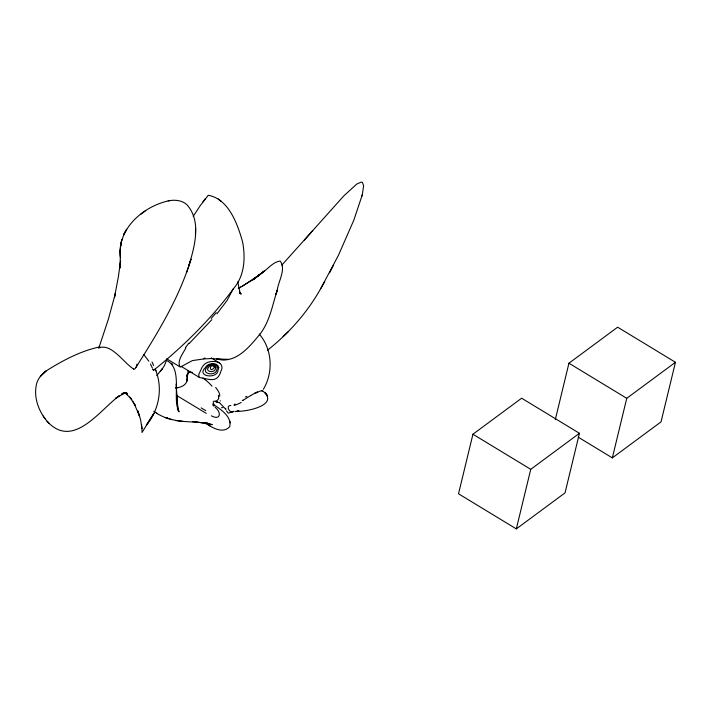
<?xml version="1.0" encoding="UTF-8"?>
<svg xmlns="http://www.w3.org/2000/svg" width="711" height="711" viewBox="0 0 711 711"><rect width="100%" height="100%" fill="white"/><g stroke="black" fill="none" stroke-linecap="round" stroke-linejoin="round"><path stroke-width="1.07" d="M120.399 257.764L120.47 251.054L119.999 268.091L120.577 260.981L118.355 276.899L114.409 297.616L115.404 293.403L108.41 319.079L98.829 348.043M133.721 369.116A10.167 4.035 79.8 0 0 135.117 368.671C155.798 336.027 176.541 302.655 188.868 265.772C194.485 246.859 201.888 221.245 186.851 204.679C182.398 200.546 175.83 199.729 170.027 200.546C144.502 205.515 117.235 227.947 120.461 256.289L120.275 250.619L120.399 256.813M195.569 228.507L195.445 235.368M187.544 374.919L187.117 381.052L187.624 374.03L186.993 380.483L187.109 380.03C186.433 385.318 180.638 387.477 175.99 387.895M262.235 390.659L262.057 391.246M136.885 364.867L137.001 364.21M187.82 372.209L188.131 370.404M320.705 288.648L338.472 255.222L353.785 220.277L362.308 194.814L363.623 185.695L362.352 182.318L361.117 182.105L356.682 184.113L343.848 195.845L281.787 265.167M136.814 365.187L136.148 367.249M472.939 434.225L458.524 493.798L516.328 528.895L565.032 492.874L579.438 433.301L521.634 398.204L472.939 434.225L530.744 469.322L579.438 433.301M516.328 528.895L530.744 469.322M555.309 419.597L568.942 363.214L617.646 327.193L675.45 362.29L661.034 421.863L612.34 457.884L578.221 437.167M612.34 457.884L626.747 398.311L675.45 362.29M361.952 196.112L362.308 194.814M154.385 369.382L153.931 369.996L153.318 369.613M188.566 266.554L191.019 259.168L186.549 272.606M176.097 384.18L177.91 409.101C172.986 395.698 182.585 367.88 166.498 360.424L164.481 365.427L162.152 369.009M233.172 288.888L227.182 300.318L216.979 313.782M329.575 272.855L333.637 264.999M324.74 281.68L320.172 289.555C306.805 313.089 288.657 333.477 267.478 350.239M263.363 389.255C273.575 372.457 272.286 348.941 259.213 334.046M193.179 216.34L200.449 205.346L208.261 195.276C228.835 198.947 237.661 224.418 242.602 241.953C245.464 257.453 244.771 274.757 234.408 287.502C211.531 318.564 183.962 345.875 153.931 369.996M185.82 347.981C183.091 353.394 176.959 360.753 179.865 366.769A10.647 3.377 -51.1 0 0 180.852 366.778M202.573 202.431L205.381 198.627M160.251 371.489L162.348 368.76L156.669 375.648M189.108 343.6L211.869 319.648M304.352 240.158L312.671 230.657M283.12 336.552L288.63 331.344M140.84 214.18L145.728 210.598M254.742 278.641L238.496 288.399M250.743 395.538L255.036 393.076M242.3 286.249L260.804 273.868L252.707 279.832L262.697 272.313L254.405 278.756L264.519 270.811L261.808 272.953C267.816 269.229 272.757 262.004 280.134 261.026C286.453 268.811 278.33 281.36 277.201 290.23C272.162 305.988 269.478 323.398 258.209 336.25C247.979 348.568 234.621 364.139 216.562 358.922L228.533 359.411L223.058 359.597L211.06 358.433L212.189 358.513L203.941 358.904M243.002 400.284L249.33 396.409A9.492 0.711 -32.1 0 1 250.725 395.556M238.247 288.542L240.736 287.137L238.958 288.097M256.156 392.49L257.515 391.823M133.721 369.107C123.456 362.717 111.565 343.004 98.793 347.901M235.19 404.052L234.159 404.426M233.821 411.376C230.595 414.789 224.756 405.439 230.853 405.457M235.625 411.553L238.86 410.585M231.982 412.016L228.24 413.153L226.445 410.825M233.937 411.322L232.648 411.678M99.904 346.861C81.552 350.745 64.665 359.499 48.801 369.267C42.687 372.955 37.052 378.723 36.119 386.109C33.932 398.693 39.016 411.651 47.05 421.232C72.895 449.796 99.424 410.434 119.119 395.876L115.529 398.373L125.518 392.596L121.412 394.205L126.354 392.659L123.065 393.227M180.825 366.814L192.388 360.593L203.63 358.966L204.937 357.935M235.377 411.58L238.674 411.198M168.187 200.813L170.027 200.546M175.555 387.957L178.257 387.575M122.932 393.307L126.754 392.872L124.567 392.836M237.634 411.287C247.277 411.678 280.809 404.701 262.11 390.428M213.273 401.253C215.984 401.715 219.601 399.84 218.579 396.658M153.745 411.225C165.983 420.548 181.749 421.836 196.565 422.041M192.548 421.65L205.39 423.045M123.287 392.89L126.931 393.254L124.869 392.819M197.009 422.041L212.296 424.671L205.737 422.601M175.795 420.539L183.1 421.401M192.388 372.404L191.614 372.262A21.739 5.786 35 0 0 189.25 372.377M216.997 402.159L217.708 402.328L217.077 402.159M216.375 401.946L219.095 402.702M215.673 401.742L218.41 402.515M171.911 419.65L165.219 417.464L167.769 418.299M211.389 415.819C220.072 420.716 222.09 412.887 215.131 407.287M125.029 392.996L127.136 393.85L125.332 393.032M206.083 422.761L209.141 424.085M181.234 366.414L199.675 377.612C208.634 378.83 217.397 383.798 220.925 371.142A6.452 2.329 -58.7 0 0 221.983 368.147C222.365 359.846 208.767 359.979 204.279 364.485A6.275 2.266 -58.7 0 0 202.075 367.285L198.716 374.635L199.169 377.301M205.417 422.538L207.292 423.569L205.683 422.681M206.243 413.349L177.599 396.045M204.892 422.432C211.291 427.453 222.854 434.377 229.697 426.698C232.079 416.246 220.134 409.056 212.731 403.99M568.942 363.214L626.747 398.311M211.3 357.935L219.788 363.09M166.676 358.788L179.616 366.654M125.625 393.343L127.598 394.667L125.42 392.961M156.482 413.064L157.238 413.58M205.124 422.601L210.136 426.058M240.034 293.145L241.278 294.043L239.571 292.479L240.469 293.821L239.429 291.777L240.14 293.323L237.776 281.823M205.275 379.674L208.439 382.482A21.748 5.217 39.1 0 1 212.029 386.206M218.268 198.964L221.121 201.409L218.926 199.524M125.447 393.059L131.766 399.44L129.749 397.085L135.25 405.386L132.735 401.262M212.82 405.039L214.02 406.168M219.068 402.275L225.902 409.376M143.675 354.398L148.848 361.215M47.05 421.232L49.21 423.48M177.323 408.985L178.585 410.682L177.883 409.527M172.204 364.405L171.413 363.312L172.631 365.001M43.14 416.015L45.069 418.788M134.05 403.413L139.694 416.335L137.712 410.771L140.609 419.801L141.96 428.537L141.56 424.547M150.439 363.988L152.412 368.102M178.265 410.3L179.039 411.838L177.652 407.163L176.692 394.676M155.211 369.062C163.139 387.584 159.308 409.847 146.35 425.178L153.887 413.375L142.022 432.475L141.942 428.369M155.291 369.231L155.993 370.84M213.922 405.021L213.211 402.293M230.32 422.894L229.626 420.539M225.689 408.381L225.787 408.878M205.781 410.594A32.466 3.848 35.1 0 1 201.186 407.901M218.348 395.272A34.759 10.043 33.1 0 1 218.748 396.747M215.673 387.495A30.937 8.692 34.4 0 1 219.717 396.16M202.973 378.012A16.14 4.684 38.3 0 1 205.195 379.745M187.944 373.319A27.845 7.368 34.4 0 1 188.939 372.386M186.549 376.235A32.173 8.479 33.8 0 1 188.317 373.595M220.214 400.737A67.189 10.212 59.2 0 1 220.446 400.986M246.948 396.445A30.44 1.618 -21.1 0 1 245.473 396.987M241.233 402.444A31.684 9.216 -40.1 0 1 234.043 405.466M243.046 400.186A25.703 7.083 -38.6 0 1 242.211 400.666M254.911 393.183A15.589 1.698 -33.1 0 1 256.022 392.596M256.031 393.032A20.752 2.169 -32.9 0 1 262.181 390.695M222.792 407.625A51.752 10.345 9.6 0 1 221.485 407.705M185.447 347.741A24.574 11.465 -55.4 0 1 188.868 343.209M216.251 312.627A196.147 128.958 -66 0 1 211.203 318.466M151.994 361.943A21.357 8.95 50.6 0 1 153.523 365.498M153.425 370.111A9.279 1.626 76.4 0 1 152.572 369.205M120.488 246.486L120.266 251.365L120.586 245.082L120.488 246.486L121.768 239.625L120.488 246.486M214.429 366.983L214.411 367.143A1.235 0.444 -58.7 0 1 214.207 367.72C208.821 374.066 209.443 362.05 214.429 366.983M215.868 367.134L215.833 367.436A2.293 0.827 -58.7 0 1 215.46 368.502C215.237 373.542 204.004 371.889 208.758 367.125A2.231 0.809 -58.7 0 1 209.541 366.129C211.14 364.601 215.495 364.467 215.868 367.134M217.486 367.267L217.433 367.72A3.368 1.218 -58.7 0 1 216.882 369.285C216.562 376.697 200.031 374.27 207.034 367.267A3.279 1.182 -58.7 0 1 208.181 365.801C210.527 363.552 216.944 363.348 217.486 367.267M218.73 367.605L218.65 368.182A4.319 1.555 -58.7 0 1 217.948 370.182C217.85 379.23 195.774 376.963 205.319 367.605A4.204 1.52 -58.7 0 1 206.794 365.73C209.807 362.841 218.019 362.574 218.73 367.605M277.201 290.186L276.046 294.158L277.201 290.23M124.905 232.399L123.67 234.594L126.691 229.271L124.905 232.399M45.815 371.133L40.349 376.323L45.815 371.133M265.159 392.783L266.527 394.321L265.159 392.783M267.469 396.018L266.412 394.187L267.469 396.08"/></g></svg>
